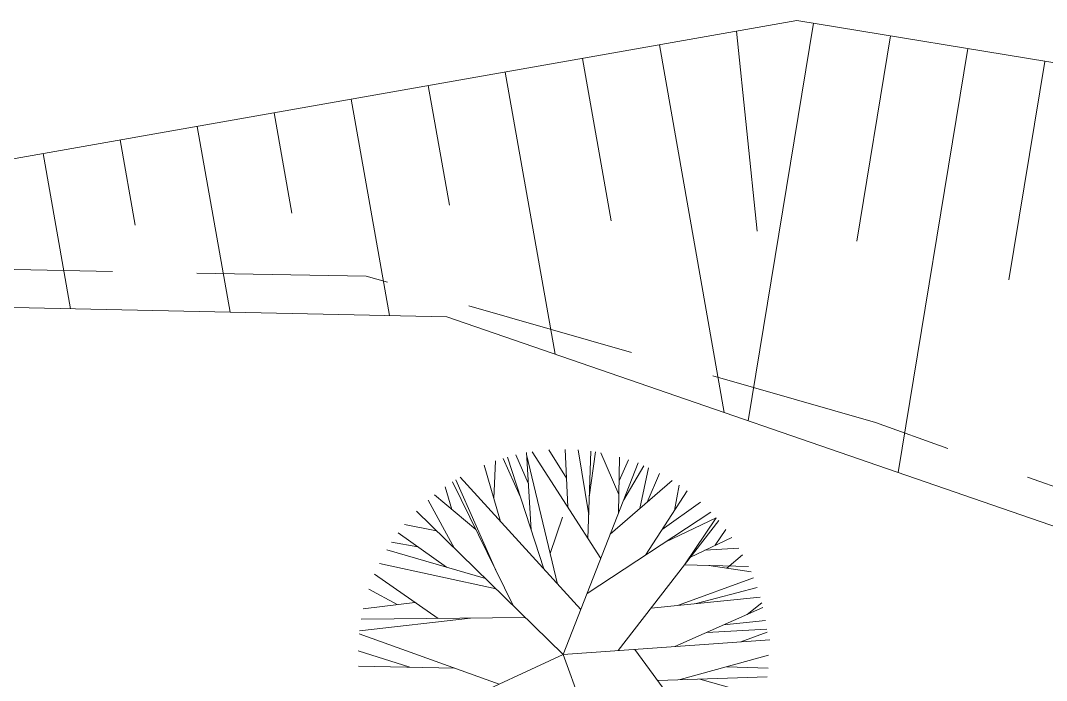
# Model space of a CAD drawing. Header units: millimetres. Extents: x 997 to 4249, y 599 to 1440.
# Drawn here: x 1225.14 to 1244.38, y 984.9 to 997.28 of the extents above; entities that cross this region are included whole.
import ezdxf

# ---------------------------------------------------------------- set-up
doc = ezdxf.new("R2010")
doc.units = ezdxf.units.MM
doc.linetypes.add('DASHED', pattern=[19.05, 12.7, -6.35])
doc.layers.add('cercas existentes', color=18, linetype='Continuous')
doc.layers.add('taludes', color=9, linetype='Continuous')

# ---------------------------------------------------------------- blocks, each defined once
blk = doc.blocks.new('gtfoods1')
at = {"layer": 'taludes', "lineweight": 5}
for p, q in [((-685.889, 336.161, -152.544), (-685.501, 332.412, -152.544)), ((-684.444, 336.31, -152.544), (-685.671, 328.855, -152.544)), ((-682.997, 336.072, -152.544), (-683.631, 332.221, -152.544)), ((-687.334, 335.906, -152.544), (-686.117, 329.009, -152.544)), ((-681.55, 335.834, -152.544), (-682.858, 327.883, -152.544)), ((-688.778, 335.651, -152.544), (-688.24, 332.604, -152.544)), ((-680.103, 335.596, -152.544), (-680.777, 331.497, -152.544)), ((-690.222, 335.396, -152.544), (-689.289, 330.105, -152.544)), ((-691.667, 335.141, -152.544), (-691.271, 332.897, -152.544)), ((-693.111, 334.887, -152.544), (-692.395, 330.83, -152.544)), ((-694.555, 334.632, -152.544), (-694.223, 332.747, -152.544)), ((-696, 334.377, -152.544), (-695.385, 330.893, -152.544)), ((-697.444, 334.122, -152.544), (-697.162, 332.523, -152.544)), ((-698.888, 333.867, -152.544), (-698.375, 330.956, -152.544))]:
    blk.add_line(p, q, dxfattribs=at)
at = {"layer": 'taludes', "lineweight": 5, "extrusion": (-0.01642, -0.01246, 0.999788)}
for p, q in [((-689.737, 326.803, 12.094), (-689.826, 328.257, 12.111)), ((-688.433, 326.272, 12.109), (-689.716, 328.275, 12.113)), ((-689.076, 327.779, 12.117), (-689.405, 328.31, 12.118)), ((-689.052, 327.239, 12.111), (-689.1, 328.319, 12.124)), ((-688.658, 327.093, 12.116), (-688.857, 328.309, 12.127)), ((-688.672, 326.645, 12.11), (-688.621, 328.285, 12.131)), ((-688.648, 327.422, 12.12), (-688.53, 328.271, 12.132)), ((-688.092, 327.473, 12.13), (-688.432, 328.254, 12.134)), ((-690.437, 327.399, 12.09), (-690.408, 328.103, 12.099)), ((-689.941, 327.432, 12.099), (-690.265, 328.149, 12.102)), ((-689.5, 326.075, 12.089), (-690.182, 328.174, 12.104)), ((-689.791, 327.684, 12.104), (-690.024, 328.215, 12.107)), ((-689.243, 325.792, 12.09), (-689.824, 328.221, 12.11)), ((-689.135, 324.472, 12.075), (-687.734, 328.063, 12.143)), ((-688.099, 327.127, 12.125), (-688.078, 328.171, 12.138)), ((-688.087, 327.731, 12.133), (-687.91, 328.119, 12.141)), ((-690.312, 326.968, 12.087), (-690.619, 328.022, 12.095)), ((-688.002, 327.375, 12.13), (-687.626, 328.011, 12.144)), ((-687.7, 327.209, 12.133), (-687.539, 327.972, 12.145)), ((-687.562, 327.329, 12.136), (-687.328, 327.868, 12.147)), ((-690.075, 325.39, 12.071), (-691.214, 327.709, 12.081)), ((-690.386, 326.021, 12.074), (-691.151, 327.749, 12.083)), ((-688.807, 325.312, 12.091), (-691.067, 327.799, 12.085)), ((-688.254, 326.731, 12.118), (-687.094, 327.733, 12.149)), ((-690.775, 326.814, 12.077), (-691.551, 327.466, 12.073)), ((-691.225, 327.192, 12.075), (-691.353, 327.615, 12.078)), ((-687.591, 326.337, 12.124), (-686.813, 327.539, 12.151)), ((-687.05, 327.173, 12.143), (-686.962, 327.646, 12.15)), ((-691.174, 326.462, 12.066), (-691.669, 327.367, 12.069)), ((-687.282, 326.814, 12.135), (-686.561, 327.331, 12.153)), ((-689.135, 324.472, 12.075), (-691.888, 327.159, 12.063)), ((-688.689, 325.615, 12.097), (-686.367, 327.143, 12.154)), ((-691.513, 326.793, 12.065), (-692.113, 326.907, 12.056)), ((-689.381, 326.367, 12.095), (-689.15, 327.045, 12.107)), ((-688.107, 324.545, 12.093), (-686.22, 326.982, 12.154)), ((-687.223, 326.579, 12.133), (-686.266, 327.035, 12.154)), ((-686.266, 327.035, 12.154), (-686.861, 326.154, 12.133)), ((-691.323, 326.107, 12.059), (-692.233, 326.753, 12.053)), ((-686.288, 326.519, 12.147), (-686.086, 326.818, 12.154)), ((-691.864, 326.492, 12.055), (-692.356, 326.576, 12.048)), ((-686.749, 326.298, 12.137), (-685.976, 326.668, 12.154)), ((-690.596, 325.898, 12.069), (-692.446, 326.431, 12.045)), ((-686.48, 326.427, 12.143), (-685.846, 326.466, 12.154)), ((-686.069, 326.09, 12.146), (-685.774, 326.343, 12.154)), ((-690.396, 325.703, 12.07), (-692.584, 326.176, 12.04)), ((-686.861, 326.154, 12.133), (-685.659, 326.119, 12.153)), ((-686.406, 326.141, 12.141), (-685.613, 326.021, 12.152)), ((-691.479, 325.146, 12.045), (-692.676, 325.975, 12.036)), ((-686.976, 325.395, 12.122), (-685.567, 325.91, 12.152)), ((-692.248, 325.408, 12.036), (-692.781, 325.699, 12.03)), ((-687.488, 325.343, 12.113), (-685.442, 325.549, 12.149)), ((-686.641, 325.428, 12.128), (-685.498, 325.726, 12.15)), ((-691.917, 325.449, 12.041), (-692.885, 325.33, 12.024)), ((-687.043, 324.62, 12.111), (-685.39, 325.354, 12.147)), ((-685.684, 325.223, 12.141), (-685.412, 325.44, 12.148)), ((-689.843, 325.163, 12.072), (-692.925, 325.131, 12.021)), ((-690.873, 325.152, 12.055), (-692.956, 324.918, 12.018)), ((-686.124, 325.028, 12.131), (-685.341, 325.109, 12.145)), ((-690.338, 323.917, 12.048), (-692.963, 324.857, 12.017)), ((-686.445, 324.885, 12.124), (-685.317, 324.948, 12.144)), ((-685.805, 324.708, 12.133), (-685.31, 324.887, 12.143)), ((-689.135, 324.472, 12.075), (-685.26, 324.747, 12.142)), ((-692.015, 324.232, 12.025), (-692.981, 324.542, 12.013)), ((-689.135, 324.472, 12.075), (-692.689, 322.832, 11.996)), ((-689.135, 324.472, 12.075), (-687.829, 320.853, 12.051)), ((-687.792, 324.567, 12.098), (-686.041, 322.185, 12.097)), ((-686.944, 323.999, 12.105), (-685.288, 324.456, 12.138)), ((-691.167, 324.213, 12.038), (-692.976, 324.254, 12.009)), ((-686.07, 324.24, 12.122), (-685.296, 324.213, 12.135)), ((-687.365, 323.986, 12.098), (-685.311, 324.049, 12.133)), ((-686.572, 324.011, 12.111), (-685.372, 323.672, 12.127))]:
    blk.add_line(p, q, dxfattribs=at)
at = {"layer": 'taludes', "linetype": 'DASHED', "lineweight": 5, "ltscale": 0.25}
blk.add_lwpolyline([(-557.583, 273.208), (-574.669, 276.685), (-579.27, 277.739), (-590.467, 283.283), (-609.043, 293.705), (-633.979, 308.749), (-642.946, 313.593), (-655.031, 318.679), (-683.28, 328.822), (-692.83, 331.565), (-706.256, 331.819), (-714.724, 331.489), (-718.22, 332.997), (-720.63, 334.258), (-723.475, 335.985)], dxfattribs=at)
at = {"layer": 'taludes', "lineweight": 5, "elevation": -152.544}
blk.add_lwpolyline([(-713.332, 331.318), (-684.754, 336.361), (-655.444, 331.538), (-607.552, 306.113), (-569.394, 281.412), (-563.622, 278.926, 0.124338), (-548.623, 280.928), (-547.913, 281.334), (-525.624, 301.101), (-522.387, 303.744), (-518.897, 305.36), (-515.508, 305.754), (-511.812, 305.788), (-506.53, 304.685), (-503.592, 303.662), (-434.246, 251.746), (-425.865, 242.536), (-425.783, 242.465), (-407.388, 237.098), (-401.392, 233.594)], format="xyb", dxfattribs=at)
at = {"layer": 'taludes', "lineweight": 5, "elevation": 13.33}
blk.add_lwpolyline([(-713.332, 331.318), (-710.841, 331.221), (-691.321, 330.807), (-663.006, 321.026), (-631.197, 307.062), (-578.354, 278.127), (-564.885, 274.255), (-544.871, 270.452), (-526.339, 286.422), (-506.785, 297.004), (-484.325, 280.822), (-427.732, 234.121), (-394.233, 208.646), (-293.309, 172.951), (-278.688, 167.779), (-255.398, 168.56)], dxfattribs=at)

msp = doc.modelspace()

# ---------------------------------------------------------------- block references
at = {"layer": 'cercas existentes', "color": 1}
msp.add_blockref('gtfoods1', (1924.454, 660.921), dxfattribs=at)

doc.saveas('drawing.dxf')
